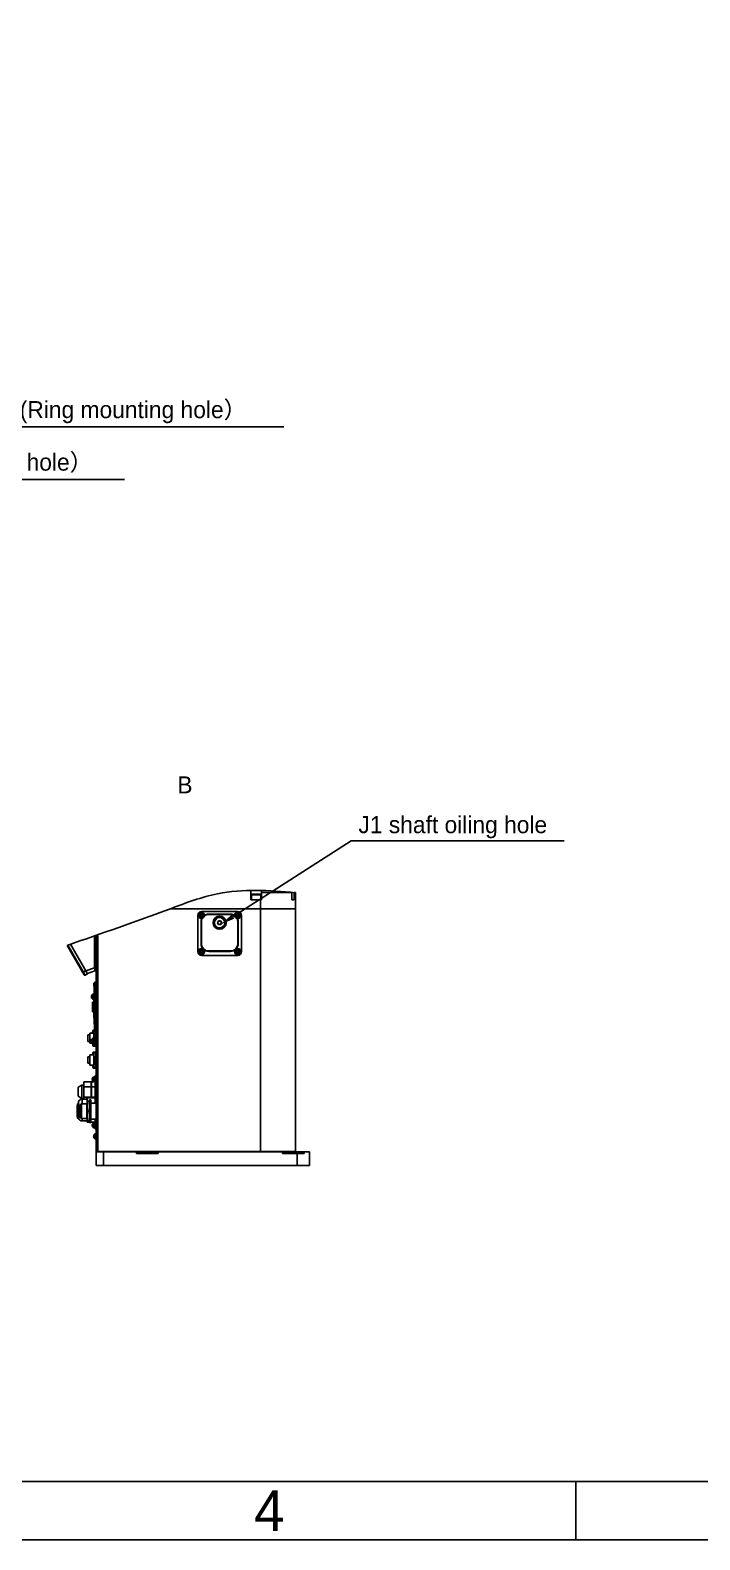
# Model space of a CAD drawing. Header units: millimetres. Extents: x 4086 to 8300, y 123 to 1549.
# Drawn here: x 7067 to 7343, y 124 to 744 of the extents above; entities that cross this region are included whole.
import ezdxf
from ezdxf import colors
from ezdxf.entities.mleader import LeaderData, LeaderLine
from ezdxf.enums import TextEntityAlignment as Align
from ezdxf.math import Vec2, Vec3

# ---------------------------------------------------------------- set-up
doc = ezdxf.new("R2010")
doc.units = ezdxf.units.MM
for name, color, linetype in [('02___PRT_ALL_AXES', 7, 'Continuous'), ('03___PRT_ALL_CURVES', 7, 'Continuous'), ('09_ALL_ROUNDS', 7, 'Continuous'), ('20_ALL_FEATURES', 7, 'Continuous'), ('3_ALL_AXES', 7, 'Continuous'), ('50_ALL_DETAILS', 7, 'Continuous'), ('7_ALL_FEATURES', 7, 'Continuous')]:
    doc.layers.add(name, color=color, linetype=linetype)
doc.styles.add('思源黑', font='SourceHanSansCN-Normal.ttf')

# ---------------------------------------------------------------- blocks, each defined once
blk = doc.blocks.new('1')
at = {"color": 2}
blk.add_line((7291.66, 123.62), (7291.66, 147.62), dxfattribs=at)
for points in [[(6283.66, 123.62), (6283.66, 1549.22), (8299.66, 1549.22), (8299.66, 123.62)], [(6403.66, 147.62), (6403.66, 1525.22), (8275.66, 1525.22), (8275.66, 147.62)]]:
    blk.add_lwpolyline(points, close=True, dxfattribs=at)
at = {"color": 2, "style": '思源黑'}
blk.add_text('4', height=16.8, dxfattribs=at).set_placement((7165.66, 135.62), align=Align.MIDDLE_CENTER)
at = {"color": 7, "style": '思源黑'}
for tag, height, p in [('编号', 19.2, (8134.84, 252.67)), ('比例', 8, (7939.66, 171.62))]:
    blk.add_attdef(tag, text='', height=height, dxfattribs=at).set_placement(p, align=Align.MIDDLE)
at = {"linetype": 'Continuous', "lineweight": 0, "ltscale": 0.3, "style": '思源黑'}
for tag, p in [('当前页', (8121.35, 207.93)), ('总页数', (8160.27, 207.93))]:
    blk.add_attdef(tag, text='', height=8, dxfattribs=at).set_placement(p, align=Align.MIDDLE)

msp = doc.modelspace()

# ---------------------------------------------------------------- linework, layer by layer
at = {"color": 7, "linetype": 'Continuous'}
for p, q in [((7158.074, 390.701), (7158.074, 386.785)), ((7158.074, 386.785), (7162.424, 386.785)), ((7162.049, 386.785), (7162.049, 283.135)), ((7162.424, 386.785), (7162.424, 390.674)), ((7162.424, 389.785), (7174.965, 389.785)), ((7174.965, 386.785), (7174.965, 389.882)), ((7174.965, 386.785), (7175.874, 386.785)), ((7175.874, 386.785), (7175.874, 389.799)), ((7175.874, 389.785), (7176.449, 389.785)), ((7176.449, 283.285), (7176.449, 389.785)), ((7125.027, 383.185), (7176.45, 383.185)), ((7136.249, 380.485), (7136.249, 365.485)), ((7152.749, 381.985), (7137.749, 381.985)), ((7149.749, 380.935), (7140.749, 380.935)), ((7140.749, 380.785), (7140.749, 380.935)), ((7149.749, 380.785), (7140.749, 380.785)), ((7149.749, 380.785), (7149.749, 380.935)), ((7154.249, 365.485), (7154.249, 380.485)), ((7137.749, 377.785), (7137.599, 377.785)), ((7137.599, 377.785), (7137.599, 368.785)), ((7137.749, 377.785), (7137.749, 368.785)), ((7152.749, 377.785), (7152.899, 377.785)), ((7152.749, 368.785), (7152.749, 377.785)), ((7152.899, 368.785), (7152.899, 377.785)), ((7094.549, 372.233), (7094.549, 283.285)), ((7095.149, 372.443), (7095.149, 283.285)), ((7137.749, 368.785), (7137.599, 368.785)), ((7152.749, 368.785), (7152.899, 368.785)), ((7137.749, 363.985), (7152.749, 363.985)), ((7140.749, 365.785), (7149.749, 365.785)), ((7140.749, 365.785), (7140.749, 365.635)), ((7140.749, 365.635), (7149.749, 365.635)), ((7149.749, 365.785), (7149.749, 365.635)), ((7093.499, 347.744), (7093.499, 348.16)), ((7093.799, 348.16), (7094.549, 348.16)), ((7093.799, 347.63), (7093.799, 348.081)), ((7093.049, 344.77), (7093.499, 344.77)), ((7093.049, 340.75), (7093.049, 344.77)), ((7093.499, 338.41), (7093.499, 346.175)), ((7093.799, 347.26), (7094.549, 347.26)), ((7093.799, 327.76), (7093.799, 346.452)), ((7093.049, 340.75), (7093.499, 340.75)), ((7093.649, 340.24), (7093.499, 340.24)), ((7092.888, 332.335), (7092.704, 332.151)), ((7092.704, 332.151), (7092.704, 332.035)), ((7093.199, 332.335), (7092.888, 332.335)), ((7092.888, 332.335), (7092.888, 332.035)), ((7093.199, 332.785), (7093.317, 333.225)), ((7093.199, 332.785), (7093.199, 332.035)), ((7093.799, 333.225), (7093.317, 333.225)), ((7092.704, 327.835), (7092.704, 327.719)), ((7092.704, 327.719), (7092.888, 327.535)), ((7092.888, 323.335), (7092.704, 323.151)), ((7092.704, 323.151), (7092.704, 323.035)), ((7092.888, 327.835), (7092.888, 327.535)), ((7092.888, 327.535), (7093.199, 327.535)), ((7093.199, 323.335), (7092.888, 323.335)), ((7092.888, 323.335), (7092.888, 323.035)), ((7093.199, 327.835), (7093.199, 327.085)), ((7093.199, 327.085), (7093.317, 326.644)), ((7093.199, 323.785), (7093.317, 324.225)), ((7093.199, 323.785), (7093.199, 323.035)), ((7093.317, 326.644), (7094.549, 326.644)), ((7094.549, 324.225), (7093.317, 324.225)), ((7093.799, 328.66), (7094.549, 328.66)), ((7093.799, 327.76), (7094.549, 327.76)), ((7094.399, 326.99), (7094.399, 326.644)), ((7094.399, 324.225), (7094.399, 323.879)), ((7092.704, 318.835), (7092.704, 318.719)), ((7092.704, 318.719), (7092.888, 318.535)), ((7092.888, 318.835), (7092.888, 318.535)), ((7092.888, 318.535), (7093.199, 318.535)), ((7093.199, 318.835), (7093.199, 318.085)), ((7093.199, 318.085), (7093.317, 317.644)), ((7093.317, 317.644), (7094.549, 317.644)), ((7094.399, 317.99), (7094.399, 317.644)), ((7091.759, 304.611), (7092.359, 304.611)), ((7091.759, 295.258), (7091.759, 304.611)), ((7092.359, 304.611), (7092.359, 295.258)), ((7086.707, 301.825), (7086.708, 301.84)), ((7086.707, 301.825), (7086.707, 298.045)), ((7086.707, 298.045), (7086.708, 298.029)), ((7086.708, 301.84), (7086.887, 302.855)), ((7086.708, 298.029), (7086.708, 301.84)), ((7086.887, 297.014), (7086.708, 298.029)), ((7086.887, 302.855), (7086.887, 297.014)), ((7087.346, 302.905), (7086.946, 302.905)), ((7086.946, 296.965), (7086.946, 302.905)), ((7087.346, 302.905), (7087.346, 296.965)), ((7087.886, 302.17), (7087.346, 302.17)), ((7088.276, 302.515), (7087.886, 302.515)), ((7087.886, 297.355), (7087.886, 302.515)), ((7088.276, 297.175), (7088.276, 302.695)), ((7088.516, 302.935), (7090.676, 302.935)), ((7088.516, 296.935), (7088.516, 302.935)), ((7090.859, 303.234), (7090.676, 303.051)), ((7090.676, 296.819), (7090.676, 303.051)), ((7090.859, 303.955), (7090.864, 303.985)), ((7090.859, 295.915), (7090.859, 303.955)), ((7090.864, 303.985), (7091.759, 303.985)), ((7091.759, 299.935), (7090.975, 299.935)), ((7094.549, 303.235), (7092.359, 303.235)), ((7086.946, 296.965), (7087.346, 296.965)), ((7087.346, 297.7), (7087.886, 297.7)), ((7087.886, 297.355), (7088.276, 297.355)), ((7090.676, 296.935), (7088.516, 296.935)), ((7090.676, 296.819), (7090.859, 296.636)), ((7090.864, 295.885), (7090.859, 295.915)), ((7090.864, 295.885), (7091.759, 295.885)), ((7092.359, 295.258), (7091.759, 295.258)), ((7092.359, 296.635), (7094.549, 296.635)), ((7094.549, 283.285), (7176.449, 283.285)), ((7094.549, 283.135), (7182.149, 283.135)), ((7094.549, 283.135), (7094.549, 277.585)), ((7094.699, 283.135), (7094.699, 283.285)), ((7095.599, 283.135), (7095.599, 283.285)), ((7097.549, 283.135), (7097.549, 277.585)), ((7111.049, 283.135), (7111.049, 282.535)), ((7120.049, 282.535), (7111.049, 282.535)), ((7120.049, 283.135), (7120.049, 282.535)), ((7171.049, 283.135), (7171.049, 282.535)), ((7171.049, 282.535), (7180.049, 282.535)), ((7176.3, 283.15), (7176.3, 283.285)), ((7177.049, 277.585), (7177.049, 282.535)), ((7180.049, 282.535), (7180.049, 283.135)), ((7182.149, 277.585), (7182.149, 283.135)), ((7094.549, 277.585), (7182.149, 277.585))]:
    msp.add_line(p, q, dxfattribs=at)
msp.add_circle((7145.249, 377.425), 2.7, dxfattribs=at)
for centre, radius, start, end in [((7137.749, 380.485), 1.5, 90, 180), ((7140.749, 377.785), 3.15, 153.205153, 180), ((7140.749, 377.785), 3, 150.98668, 180), ((7140.749, 377.785), 3, 90, 125.441218), ((7140.749, 377.785), 3.15, 90, 122.826709), ((7149.749, 377.785), 3.15, 57.173295, 90), ((7149.749, 377.785), 3, 54.558783, 90), ((7149.749, 377.785), 3, 0, 29.013314), ((7149.749, 377.785), 3.15, 0, 26.794838), ((7152.749, 380.485), 1.5, 0, 90), ((7140.749, 368.785), 3.15, 180, 270), ((7140.749, 368.785), 3, 180, 270), ((7149.749, 368.785), 3.15, 270, 0), ((7149.749, 368.785), 3, 270, 0), ((7137.749, 365.485), 1.5, 180, 270), ((7152.749, 365.485), 1.5, 270, 0), ((7093.649, 348.16), 0.15, 90, 180), ((7093.649, 340.24), 0.15, 180, 270), ((7093.649, 338.41), 0.15, 180, 270), ((7086.946, 302.845), 0.06, 90, 170), ((7088.516, 302.695), 0.24, 90, 180), ((7086.946, 297.025), 0.06, 190, 270), ((7088.516, 297.175), 0.24, 180, 270)]:
    msp.add_arc(centre, radius, start, end, dxfattribs=at)
msp.add_open_spline([(7176.449, 389.746), (7165.598, 390.753), (7147.948, 391.876), (7117.232, 380.143), (7096.694, 372.961), (7082.548, 368.054)], degree=3, knots=[4.1646288, 4.1646288, 4.1646288, 4.1646288, 36.2571474, 56.6027059, 101.672603, 101.672603, 101.672603, 101.672603])
for points, knots in [([(7093.499, 340.051), (7093.499, 340.043), (7093.508, 340.03), (7093.525, 340.019), (7093.552, 340.007), (7093.594, 339.998), (7093.63, 339.995), (7093.649, 339.995)], [0, 0, 0, 0, 0.1425848, 0.2422539, 0.3632667, 0.6596153, 1, 1, 1, 1]), ([(7093.499, 338.977), (7093.499, 338.969), (7093.508, 338.956), (7093.525, 338.945), (7093.552, 338.933), (7093.594, 338.924), (7093.63, 338.921), (7093.649, 338.921)], [0, 0, 0, 0, 0.1425848, 0.2422539, 0.3632667, 0.6596153, 1, 1, 1, 1]), ([(7093.317, 333.225), (7093.281, 333.09), (7093.221, 332.819), (7093.199, 332.541), (7093.199, 332.403)], [0, 0, 0, 0, 0.5035588, 1, 1, 1, 1]), ([(7093.199, 332.403), (7093.199, 332.311), (7093.205, 332.187), (7093.22, 332.065), (7093.224, 332.035)], [0, 0, 0, 0, 0.7491956, 1, 1, 1, 1]), ([(7093.224, 327.835), (7093.22, 327.804), (7093.205, 327.682), (7093.199, 327.559), (7093.199, 327.466)], [0, 0, 0, 0, 0.2508044, 1, 1, 1, 1]), ([(7093.199, 327.466), (7093.199, 327.372), (7093.206, 327.245), (7093.221, 327.119), (7093.225, 327.088)], [0, 0, 0, 0, 0.749152, 1, 1, 1, 1]), ([(7093.317, 324.225), (7093.281, 324.09), (7093.221, 323.819), (7093.199, 323.541), (7093.199, 323.403)], [0, 0, 0, 0, 0.5035588, 1, 1, 1, 1]), ([(7093.199, 323.403), (7093.199, 323.311), (7093.205, 323.187), (7093.22, 323.065), (7093.224, 323.035)], [0, 0, 0, 0, 0.7491956, 1, 1, 1, 1]), ([(7093.225, 327.088), (7093.231, 327.05), (7093.254, 326.901), (7093.288, 326.753), (7093.317, 326.644)], [0, 0, 0, 0, 0.2483113, 1, 1, 1, 1]), ([(7093.224, 318.835), (7093.22, 318.804), (7093.205, 318.682), (7093.199, 318.559), (7093.199, 318.466)], [0, 0, 0, 0, 0.2508044, 1, 1, 1, 1]), ([(7093.199, 318.466), (7093.199, 318.372), (7093.206, 318.245), (7093.221, 318.119), (7093.225, 318.088)], [0, 0, 0, 0, 0.749152, 1, 1, 1, 1]), ([(7093.225, 318.088), (7093.231, 318.05), (7093.254, 317.901), (7093.288, 317.753), (7093.317, 317.644)], [0, 0, 0, 0, 0.2483113, 1, 1, 1, 1]), ([(7090.975, 299.935), (7090.958, 300.103), (7090.927, 300.44), (7090.891, 300.946), (7090.869, 301.453), (7090.862, 301.96), (7090.869, 302.467), (7090.891, 302.973), (7090.927, 303.479), (7090.958, 303.816), (7090.975, 303.985)], [0, 0, 0, 0, 0.1250708, 0.2500864, 0.3750565, 0.5, 0.6249435, 0.7499136, 0.8749292, 1, 1, 1, 1]), ([(7090.975, 295.885), (7090.958, 296.053), (7090.927, 296.39), (7090.891, 296.896), (7090.869, 297.403), (7090.862, 297.91), (7090.869, 298.417), (7090.891, 298.923), (7090.927, 299.429), (7090.958, 299.766), (7090.975, 299.935)], [0, 0, 0, 0, 0.1250708, 0.2500864, 0.3750565, 0.5, 0.6249435, 0.7499136, 0.8749292, 1, 1, 1, 1])]:
    msp.add_open_spline(points, degree=3, knots=knots, dxfattribs=at)
at = {"layer": '02___PRT_ALL_AXES', "color": 7, "linetype": 'Continuous'}
for p, q in [((7093.949, 351.031), (7093.949, 349.616)), ((7094.549, 350.953), (7093.949, 350.953)), ((7094.549, 350.228), (7093.949, 350.228)), ((7094.549, 349.616), (7093.949, 349.616)), ((7094.549, 351.065), (7094.336, 351.065)), ((7093.499, 332.869), (7093.799, 332.869)), ((7093.499, 331.196), (7093.799, 331.196)), ((7093.499, 327), (7094.399, 327)), ((7093.499, 323.869), (7094.399, 323.869)), ((7094.399, 327.76), (7094.399, 326.99)), ((7094.549, 326.99), (7094.399, 326.99)), ((7094.549, 323.879), (7094.399, 323.879)), ((7094.399, 323.879), (7094.399, 321.569)), ((7093.499, 322.196), (7094.399, 322.196)), ((7093.499, 319.261), (7094.399, 319.261)), ((7093.499, 318), (7094.399, 318)), ((7094.399, 320), (7094.399, 317.99)), ((7094.549, 317.99), (7094.399, 317.99))]:
    msp.add_line(p, q, dxfattribs=at)
at = {"layer": '03___PRT_ALL_CURVES', "color": 4, "linetype": 'Continuous'}
for p, q in [((7093.649, 350.881), (7093.649, 349.801)), ((7093.649, 348.265), (7093.649, 349.605)), ((7093.649, 336.965), (7093.649, 345.655)), ((7093.649, 336.769), (7093.649, 335.689))]:
    msp.add_line(p, q, dxfattribs=at)
at = {"layer": '09_ALL_ROUNDS', "color": 7, "linetype": 'Continuous'}
for p, q in [((7093.649, 348.265), (7093.649, 349.005)), ((7093.649, 348.345), (7094.549, 348.345)), ((7093.799, 349.155), (7094.549, 349.155)), ((7093.799, 348.265), (7093.799, 349.155)), ((7093.799, 349.146), (7094.549, 349.146)), ((7093.799, 348.936), (7094.549, 348.936)), ((7093.649, 337.564), (7093.649, 345.655)), ((7093.649, 338.224), (7093.799, 338.224)), ((7094.099, 314.485), (7094.549, 314.485)), ((7094.099, 303.235), (7094.099, 314.485)), ((7094.099, 312.985), (7094.549, 312.985)), ((7094.099, 292.585), (7094.099, 296.635)), ((7094.099, 294.085), (7094.549, 294.085)), ((7094.099, 292.585), (7094.549, 292.585))]:
    msp.add_line(p, q, dxfattribs=at)
for centre, radius, start, end in [((7093.799, 349.005), 0.15, 90, 180), ((7093.793, 348.999), 0.144, 177.368541, 179.997301), ((7093.793, 337.57), 0.144, 180.002699, 182.63152), ((7093.799, 337.564), 0.15, 180, 270)]:
    msp.add_arc(centre, radius, start, end, dxfattribs=at)
for points, knots in [([(7093.649, 349.005), (7093.651, 349.042), (7093.685, 349.117), (7093.762, 349.146), (7093.799, 349.146)], [0, 0, 0, 0, 0.4974428, 1, 1, 1, 1]), ([(7093.649, 348.789), (7093.649, 348.827), (7093.681, 348.906), (7093.761, 348.936), (7093.799, 348.936)], [0, 0, 0, 0, 0.4973342, 1, 1, 1, 1]), ([(7093.649, 337.78), (7093.649, 337.743), (7093.681, 337.664), (7093.761, 337.633), (7093.799, 337.633)], [0, 0, 0, 0, 0.4973342, 1, 1, 1, 1]), ([(7093.649, 337.564), (7093.651, 337.527), (7093.685, 337.452), (7093.762, 337.423), (7093.799, 337.423)], [0, 0, 0, 0, 0.4974428, 1, 1, 1, 1])]:
    msp.add_open_spline(points, degree=3, knots=knots, dxfattribs=at)
at = {"layer": '20_ALL_FEATURES', "color": 7, "linetype": 'Continuous'}
for p, q in [((7158.299, 388.885), (7162.199, 388.885)), ((7158.299, 386.785), (7158.299, 388.885)), ((7161.899, 389.185), (7158.599, 389.185)), ((7162.199, 386.785), (7162.199, 388.885)), ((7144.383, 377.406), (7144.8, 378.165)), ((7144.832, 376.666), (7144.383, 377.406)), ((7144.8, 378.165), (7145.666, 378.184)), ((7145.698, 376.684), (7144.832, 376.666)), ((7145.666, 378.184), (7146.115, 377.443)), ((7146.115, 377.443), (7145.698, 376.684)), ((7089.53, 355.961), (7082.548, 368.054)), ((7089.94, 355.852), (7082.836, 368.155)), ((7090.979, 356.452), (7083.991, 368.555)), ((7093.882, 358.861), (7093.882, 372)), ((7094.399, 358.156), (7094.399, 372.181)), ((7094.399, 371.503), (7094.549, 371.503)), ((7094.549, 360.533), (7094.399, 360.533)), ((7088.686, 357.396), (7088.685, 357.4)), ((7088.698, 357.402), (7088.687, 357.396)), ((7088.721, 357.348), (7088.714, 357.344)), ((7088.786, 357.215), (7088.787, 357.214)), ((7088.811, 357.178), (7088.809, 357.184)), ((7088.834, 357.133), (7088.833, 357.133)), ((7088.848, 357.142), (7088.837, 357.135)), ((7088.895, 357.035), (7088.906, 357.042)), ((7088.922, 357.013), (7088.909, 357.006)), ((7088.914, 357.002), (7088.925, 357.009)), ((7090.229, 357.751), (7088.93, 357.001)), ((7088.943, 356.952), (7088.943, 356.953)), ((7089.94, 355.852), (7090.979, 356.452)), ((7090.334, 357.569), (7093.882, 358.861)), ((7094.004, 357.593), (7090.96, 356.485)), ((7094.399, 359.236), (7094.549, 359.236)), ((7091.054, 331.285), (7091.954, 331.285)), ((7091.054, 328.585), (7091.054, 331.285)), ((7091.954, 332.035), (7093.499, 332.035)), ((7091.954, 327.835), (7091.954, 332.035)), ((7093.499, 329.744), (7093.499, 332.869)), ((7091.054, 328.585), (7091.954, 328.585)), ((7091.954, 327.835), (7093.499, 327.835)), ((7091.954, 323.035), (7093.499, 323.035)), ((7091.954, 318.835), (7091.954, 323.035)), ((7093.499, 327), (7093.499, 328.175)), ((7093.499, 321.069), (7093.499, 323.869)), ((7091.054, 322.285), (7091.954, 322.285)), ((7091.054, 319.585), (7091.054, 322.285)), ((7091.054, 319.585), (7091.954, 319.585)), ((7091.954, 318.835), (7093.499, 318.835)), ((7093.499, 320.657), (7093.499, 320.912)), ((7093.499, 318), (7093.499, 320.5)), ((7088.579, 310.585), (7087.079, 309.719)), ((7089.479, 310.585), (7088.579, 310.585)), ((7088.579, 305.185), (7088.579, 310.585)), ((7089.479, 312.041), (7092.479, 312.041)), ((7089.479, 304.855), (7089.479, 312.041)), ((7092.479, 312.041), (7092.479, 305.41)), ((7092.479, 310.675), (7092.569, 310.675)), ((7093.328, 312.041), (7092.569, 312.041)), ((7092.569, 305.41), (7092.569, 312.041)), ((7093.949, 312.041), (7093.736, 312.041)), ((7087.079, 306.051), (7087.079, 309.719)), ((7088.579, 305.185), (7087.079, 306.051)), ((7089.479, 305.185), (7088.579, 305.185)), ((7088.699, 304.855), (7090.799, 304.855)), ((7088.699, 304.855), (7088.699, 302.935)), ((7089.479, 309.889), (7092.479, 309.889)), ((7089.479, 305.733), (7092.479, 305.733)), ((7090.799, 304.885), (7090.871, 305.4)), ((7090.799, 304.885), (7090.799, 303.174)), ((7090.873, 305.41), (7094.099, 305.41)), ((7090.873, 305.41), (7090.873, 305.4)), ((7094.099, 305.4), (7090.873, 305.4)), ((7094.099, 309.889), (7092.569, 309.889)), ((7094.099, 305.733), (7092.569, 305.733)), ((7087.199, 303.355), (7087.199, 302.905)), ((7088.699, 296.935), (7088.699, 295.915)), ((7088.699, 295.915), (7090.799, 295.915)), ((7090.799, 296.696), (7090.799, 295.885)), ((7090.799, 295.885), (7090.873, 295.36)), ((7090.873, 295.369), (7091.759, 295.369)), ((7090.873, 295.369), (7090.873, 295.36)), ((7090.873, 295.36), (7091.759, 295.36)), ((7092.359, 295.369), (7093.949, 295.369)), ((7092.359, 295.36), (7093.949, 295.36))]:
    msp.add_line(p, q, dxfattribs=at)
for radius in [2.4, 2.1]:
    msp.add_circle((7145.249, 377.425), radius, dxfattribs=at)
for centre, radius, start, end in [((7158.599, 388.885), 0.3, 90, 180), ((7161.899, 388.885), 0.3, 0, 90), ((7145.249, 377.425), 0.75, 91.211346, 270.0553), ((7145.249, 377.425), 0.75, 271.211346, 90.0553), ((7090.269, 358.068), 1.719, 200.324938, 203.018742), ((7090.485, 358.141), 1.947, 202.51456, 202.739211), ((7090.316, 357.989), 1.72, 200.292226, 201.918616), ((7090.313, 357.988), 1.717, 201.918753, 203.019565), ((7089.267, 357.492), 0.555, 207.377488, 209.978332), ((7089.381, 357.369), 0.601, 195.71904, 197.996724), ((7089.007, 357.325), 0.246, 215.70403, 216.228547), ((7088.971, 357.299), 0.201, 216.180751, 218.135624), ((7088.961, 357.235), 0.16, 201.046768, 201.820722), ((7089.314, 357.41), 0.555, 210.021668, 212.622512), ((7090.267, 358.068), 1.717, 216.980422, 218.038866), ((7089.87, 357.672), 1.174, 217.229109, 217.593816), ((7089.989, 357.763), 1.324, 217.589362, 217.77427), ((7090.314, 357.99), 1.719, 216.981258, 219.675053), ((7090.042, 357.804), 1.391, 217.773987, 219.489848), ((7089.79, 356.111), 0.3, 210, 300), ((7093.799, 358.156), 0.6, 290, 0), ((7088.699, 303.355), 1.5, 90, 180), ((7088.699, 297.415), 1.5, 197.541456, 270), ((7098.844, 296.487), 8.045, 178.540305, 179.997774)]:
    msp.add_arc(centre, radius, start, end, dxfattribs=at)
for points, knots in [([(7088.687, 357.396), (7088.69, 357.389), (7088.696, 357.376), (7088.703, 357.36), (7088.707, 357.351), (7088.71, 357.347), (7088.712, 357.345), (7088.713, 357.343), (7088.714, 357.344)], [0, 0, 0, 0, 0.4036972, 0.7219949, 0.8394731, 0.9253136, 0.9781558, 1, 1, 1, 1]), ([(7088.702, 357.362), (7088.702, 357.362), (7088.701, 357.362), (7088.701, 357.363), (7088.699, 357.366), (7088.697, 357.37), (7088.694, 357.378), (7088.691, 357.385), (7088.689, 357.389)], [0, 0, 0, 0, 0.0185172, 0.0678001, 0.1493488, 0.2623794, 0.5776786, 1, 1, 1, 1]), ([(7088.79, 357.217), (7088.786, 357.221), (7088.776, 357.234), (7088.762, 357.256), (7088.747, 357.285), (7088.737, 357.306), (7088.732, 357.317)], [0, 0, 0, 0, 0.1601377, 0.4055125, 0.7004187, 1, 1, 1, 1]), ([(7088.787, 357.214), (7088.788, 357.211), (7088.795, 357.2), (7088.802, 357.19), (7088.807, 357.182)], [0, 0, 0, 0, 0.2708275, 1, 1, 1, 1]), ([(7088.816, 357.197), (7088.813, 357.198), (7088.805, 357.205), (7088.796, 357.211), (7088.79, 357.217)], [0, 0, 0, 0, 0.2538121, 1, 1, 1, 1]), ([(7088.833, 357.133), (7088.831, 357.137), (7088.824, 357.151), (7088.816, 357.165), (7088.812, 357.176)], [0, 0, 0, 0, 0.2815505, 1, 1, 1, 1]), ([(7088.833, 357.167), (7088.833, 357.164), (7088.834, 357.154), (7088.836, 357.143), (7088.837, 357.135)], [0, 0, 0, 0, 0.2538121, 1, 1, 1, 1]), ([(7088.837, 357.135), (7088.838, 357.129), (7088.845, 357.115), (7088.858, 357.091), (7088.875, 357.063), (7088.888, 357.044), (7088.895, 357.035)], [0, 0, 0, 0, 0.1601377, 0.4055125, 0.7004187, 1, 1, 1, 1]), ([(7088.909, 357.004), (7088.909, 357.004), (7088.909, 357.005), (7088.909, 357.005), (7088.909, 357.006)], [0, 0, 0, 0, 0.3738922, 1, 1, 1, 1]), ([(7088.909, 357.006), (7088.909, 357.006), (7088.912, 357.004), (7088.913, 357.003), (7088.914, 357.002)], [0, 0, 0, 0, 0.2984027, 1, 1, 1, 1]), ([(7088.941, 356.956), (7088.937, 356.962), (7088.929, 356.972), (7088.919, 356.986), (7088.913, 356.996), (7088.909, 357.002), (7088.909, 357.004)], [0, 0, 0, 0, 0.3614757, 0.6615247, 0.879178, 1, 1, 1, 1]), ([(7088.914, 357.002), (7088.916, 357), (7088.924, 356.993), (7088.933, 356.987), (7088.939, 356.982)], [0, 0, 0, 0, 0.2464533, 1, 1, 1, 1]), ([(7088.919, 356.986), (7088.919, 356.986), (7088.919, 356.985), (7088.92, 356.984), (7088.921, 356.982), (7088.924, 356.978), (7088.929, 356.971), (7088.933, 356.965), (7088.936, 356.962)], [0, 0, 0, 0, 0.0185174, 0.0677999, 0.1493479, 0.2623778, 0.5776762, 1, 1, 1, 1]), ([(7093.882, 358.861), (7093.909, 358.705), (7093.955, 358.414), (7093.999, 358.066), (7094.018, 357.837), (7094.024, 357.713), (7094.02, 357.643), (7094.015, 357.596), (7094.004, 357.593)], [0, 0, 0, 0, 0.3705175, 0.6921037, 0.8179627, 0.9130749, 0.9738642, 1, 1, 1, 1]), ([(7094.399, 358.813), (7094.399, 358.826), (7094.326, 358.832), (7094.24, 358.85), (7094.068, 358.856), (7093.948, 358.86), (7093.882, 358.861)], [0, 0, 0, 0, 0.0751065, 0.2911509, 0.6231101, 1, 1, 1, 1]), ([(7090.873, 305.4), (7090.861, 305.307), (7090.819, 304.936), (7090.799, 304.562), (7090.799, 304.282)], [0, 0, 0, 0, 0.2507114, 1, 1, 1, 1]), ([(7090.799, 304.282), (7090.799, 304.033), (7090.815, 303.7), (7090.849, 303.369), (7090.858, 303.287)], [0, 0, 0, 0, 0.7494132, 1, 1, 1, 1]), ([(7090.799, 296.487), (7090.799, 296.394), (7090.805, 296.021), (7090.838, 295.648), (7090.873, 295.369)], [0, 0, 0, 0, 0.2495627, 1, 1, 1, 1])]:
    msp.add_open_spline(points, degree=3, knots=knots, dxfattribs=at)
at = {"layer": '3_ALL_AXES', "color": 7, "linetype": 'Continuous'}
for p, q in [((7093.346, 347.98), (7093.436, 347.98)), ((7093.346, 347.98), (7093.346, 345.94)), ((7093.436, 347.98), (7093.436, 345.94)), ((7093.436, 347.744), (7093.649, 347.744)), ((7093.581, 351.408), (7093.581, 352.562)), ((7093.649, 348.265), (7093.799, 348.265)), ((7093.649, 348.265), (7093.649, 345.655)), ((7093.799, 348.265), (7093.799, 348.081)), ((7094.336, 353.005), (7094.246, 353.005)), ((7094.246, 350.965), (7094.246, 353.005)), ((7094.336, 350.965), (7094.246, 350.965)), ((7094.336, 350.965), (7094.336, 353.005)), ((7094.549, 352.769), (7094.336, 352.769)), ((7094.549, 351.2), (7094.336, 351.2)), ((7092.681, 347.537), (7092.681, 346.383)), ((7093.346, 345.94), (7093.436, 345.94)), ((7093.436, 346.175), (7093.649, 346.175)), ((7093.649, 345.655), (7093.799, 345.655)), ((7093.799, 347.635), (7093.799, 346.452)), ((7092.681, 329.537), (7092.681, 328.383)), ((7093.346, 329.98), (7093.436, 329.98)), ((7093.346, 329.98), (7093.346, 327.94)), ((7093.436, 329.98), (7093.436, 327.94)), ((7093.436, 329.744), (7093.649, 329.744)), ((7093.649, 330.265), (7093.799, 330.265)), ((7093.649, 330.265), (7093.649, 327.655)), ((7093.346, 327.94), (7093.436, 327.94)), ((7093.436, 328.175), (7093.649, 328.175)), ((7093.649, 327.655), (7093.799, 327.655)), ((7093.799, 327.76), (7093.799, 327.655)), ((7093.581, 320.208), (7093.581, 321.362)), ((7094.246, 321.805), (7094.336, 321.805)), ((7094.246, 319.765), (7094.246, 321.805)), ((7094.246, 319.765), (7094.336, 319.765)), ((7094.336, 319.765), (7094.336, 321.805)), ((7094.336, 321.569), (7094.549, 321.569)), ((7094.336, 320), (7094.549, 320)), ((7092.981, 312.408), (7092.981, 313.562)), ((7093.736, 314.005), (7093.646, 314.005)), ((7093.646, 311.965), (7093.646, 314.005)), ((7093.736, 311.965), (7093.646, 311.965)), ((7093.736, 311.965), (7093.736, 314.005)), ((7093.949, 313.769), (7093.736, 313.769)), ((7093.949, 312.2), (7093.736, 312.2)), ((7094.099, 314.29), (7093.949, 314.29)), ((7093.949, 311.68), (7093.949, 314.29)), ((7094.099, 311.68), (7093.949, 311.68)), ((7092.981, 293.508), (7092.981, 294.662)), ((7093.736, 295.105), (7093.646, 295.105)), ((7093.646, 293.065), (7093.646, 295.105)), ((7093.736, 293.065), (7093.646, 293.065)), ((7093.736, 293.065), (7093.736, 295.105)), ((7093.949, 294.869), (7093.736, 294.869)), ((7093.949, 293.3), (7093.736, 293.3)), ((7094.099, 295.39), (7093.949, 295.39)), ((7093.949, 292.78), (7093.949, 295.39)), ((7094.099, 292.78), (7093.949, 292.78)), ((7093.581, 289.008), (7093.581, 290.162)), ((7094.336, 290.605), (7094.246, 290.605)), ((7094.246, 288.565), (7094.246, 290.605)), ((7094.336, 288.565), (7094.246, 288.565)), ((7094.336, 288.565), (7094.336, 290.605)), ((7094.549, 290.369), (7094.336, 290.369)), ((7094.549, 288.8), (7094.336, 288.8))]:
    msp.add_line(p, q, dxfattribs=at)
for centre, radius in [((7137.749, 380.485), 1.305), ((7137.749, 380.485), 1.02), ((7137.749, 380.485), 0.577), ((7152.749, 380.485), 1.305), ((7152.749, 380.485), 1.02), ((7152.749, 380.485), 0.577), ((7137.749, 365.485), 1.305), ((7137.749, 365.485), 1.02), ((7152.749, 365.485), 1.305), ((7152.749, 365.485), 1.02), ((7137.749, 365.485), 0.577), ((7152.749, 365.485), 0.577)]:
    msp.add_circle(centre, radius, dxfattribs=at)
for centre, radius, start, end in [((7093.346, 347.26), 0.72, 90, 157.380135), ((7094.966, 351.985), 1.5, 157.380135, 160.123126), ((7094.966, 351.985), 1.5, 199.876874, 202.619865), ((7094.246, 352.285), 0.72, 90, 157.380135), ((7094.246, 351.685), 0.72, 202.619865, 270), ((7093.346, 346.66), 0.72, 202.619865, 270), ((7093.346, 329.26), 0.72, 90, 157.380135), ((7093.346, 328.66), 0.72, 202.619865, 270), ((7094.246, 321.085), 0.72, 90, 157.380135), ((7094.246, 320.485), 0.72, 202.619865, 270), ((7094.366, 312.985), 1.5, 157.380135, 160.123126), ((7094.366, 312.985), 1.5, 199.876874, 202.619865), ((7093.646, 313.285), 0.72, 90, 157.380135), ((7093.646, 312.685), 0.72, 202.619865, 270), ((7094.366, 294.085), 1.5, 157.380135, 160.123126), ((7094.366, 294.085), 1.5, 199.876874, 202.619865), ((7093.646, 294.385), 0.72, 90, 157.380135), ((7093.646, 293.785), 0.72, 202.619865, 270), ((7094.966, 289.585), 1.5, 157.380135, 160.123126), ((7094.966, 289.585), 1.5, 199.876874, 202.619865), ((7094.246, 289.885), 0.72, 90, 157.380135), ((7094.246, 289.285), 0.72, 202.619865, 270)]:
    msp.add_arc(centre, radius, start, end, dxfattribs=at)
at = {"layer": '7_ALL_FEATURES', "color": 7, "linetype": 'Continuous'}
for p, q in [((7137.239, 380.612), (7137.621, 380.612)), ((7137.239, 380.357), (7137.239, 380.612)), ((7137.621, 380.357), (7137.239, 380.357)), ((7137.621, 380.995), (7137.876, 380.995)), ((7137.621, 380.612), (7137.621, 380.995)), ((7137.621, 379.975), (7137.621, 380.357)), ((7137.876, 379.975), (7137.621, 379.975)), ((7137.876, 380.995), (7137.876, 380.612)), ((7137.876, 380.612), (7138.259, 380.612)), ((7138.259, 380.357), (7137.876, 380.357)), ((7137.876, 380.357), (7137.876, 379.975)), ((7138.259, 380.612), (7138.259, 380.357)), ((7152.239, 380.612), (7152.621, 380.612)), ((7152.239, 380.357), (7152.239, 380.612)), ((7152.621, 380.357), (7152.239, 380.357)), ((7152.621, 380.995), (7152.876, 380.995)), ((7152.621, 380.612), (7152.621, 380.995)), ((7152.621, 379.975), (7152.621, 380.357)), ((7152.876, 379.975), (7152.621, 379.975)), ((7152.876, 380.995), (7152.876, 380.612)), ((7152.876, 380.612), (7153.259, 380.612)), ((7153.259, 380.357), (7152.876, 380.357)), ((7152.876, 380.357), (7152.876, 379.975)), ((7153.259, 380.612), (7153.259, 380.357)), ((7137.239, 365.612), (7137.621, 365.612)), ((7137.239, 365.357), (7137.239, 365.612)), ((7137.621, 365.357), (7137.239, 365.357)), ((7137.621, 365.995), (7137.876, 365.995)), ((7137.621, 365.612), (7137.621, 365.995)), ((7137.621, 364.975), (7137.621, 365.357)), ((7137.876, 364.975), (7137.621, 364.975)), ((7137.876, 365.995), (7137.876, 365.612)), ((7137.876, 365.612), (7138.259, 365.612)), ((7138.259, 365.357), (7137.876, 365.357)), ((7137.876, 365.357), (7137.876, 364.975)), ((7138.259, 365.612), (7138.259, 365.357)), ((7152.239, 365.612), (7152.621, 365.612)), ((7152.239, 365.357), (7152.239, 365.612)), ((7152.621, 365.357), (7152.239, 365.357)), ((7152.621, 365.995), (7152.876, 365.995)), ((7152.621, 365.612), (7152.621, 365.995)), ((7152.621, 364.975), (7152.621, 365.357)), ((7152.876, 364.975), (7152.621, 364.975)), ((7152.876, 365.995), (7152.876, 365.612)), ((7152.876, 365.612), (7153.259, 365.612)), ((7153.259, 365.357), (7152.876, 365.357)), ((7152.876, 365.357), (7152.876, 364.975)), ((7153.259, 365.612), (7153.259, 365.357)), ((7093.477, 352.112), (7093.561, 352.112)), ((7093.561, 351.857), (7093.477, 351.857)), ((7093.555, 352.495), (7093.561, 352.495)), ((7093.561, 351.475), (7093.555, 351.475)), ((7092.577, 347.087), (7092.661, 347.087)), ((7092.661, 346.832), (7092.577, 346.832)), ((7092.655, 347.47), (7092.661, 347.47)), ((7092.661, 346.45), (7092.655, 346.45)), ((7092.577, 329.087), (7092.661, 329.087)), ((7092.655, 329.47), (7092.661, 329.47)), ((7092.661, 328.832), (7092.577, 328.832)), ((7092.661, 328.45), (7092.655, 328.45)), ((7093.477, 320.912), (7093.561, 320.912)), ((7093.561, 320.657), (7093.477, 320.657)), ((7093.555, 321.295), (7093.561, 321.295)), ((7093.561, 320.275), (7093.555, 320.275)), ((7092.877, 313.112), (7092.961, 313.112)), ((7092.961, 312.857), (7092.877, 312.857)), ((7092.955, 313.495), (7092.961, 313.495)), ((7092.961, 312.475), (7092.955, 312.475)), ((7092.877, 294.212), (7092.961, 294.212)), ((7092.961, 293.957), (7092.877, 293.957)), ((7092.955, 294.595), (7092.961, 294.595)), ((7092.961, 293.575), (7092.955, 293.575)), ((7093.477, 289.712), (7093.561, 289.712)), ((7093.561, 289.457), (7093.477, 289.457)), ((7093.555, 290.095), (7093.561, 290.095)), ((7093.561, 289.075), (7093.555, 289.075))]:
    msp.add_line(p, q, dxfattribs=at)
for centre, radius, start, end in [((7094.966, 351.985), 1.495, 160.047868, 175.106221), ((7094.966, 351.985), 1.495, 184.893779, 199.952132), ((7094.966, 351.985), 1.411, 174.814265, 185.185735), ((7094.066, 346.96), 1.495, 160.047868, 175.106221), ((7094.066, 346.96), 1.495, 184.893779, 199.952132), ((7094.066, 346.96), 1.5, 157.380135, 160.123126), ((7094.066, 346.96), 1.411, 174.814265, 185.185735), ((7094.066, 346.96), 1.5, 199.876874, 202.619865), ((7094.066, 328.96), 1.495, 160.047868, 175.106221), ((7094.066, 328.96), 1.5, 157.380135, 160.123126), ((7094.066, 328.96), 1.411, 174.814265, 185.185735), ((7094.066, 328.96), 1.495, 184.893779, 199.952132), ((7094.066, 328.96), 1.5, 199.876874, 202.619865), ((7094.966, 320.785), 1.495, 160.047868, 175.106221), ((7094.966, 320.785), 1.495, 184.893779, 199.952132), ((7094.966, 320.785), 1.5, 157.380135, 160.123126), ((7094.966, 320.785), 1.411, 174.814265, 185.185735), ((7094.966, 320.785), 1.5, 199.876874, 202.619865), ((7094.366, 312.985), 1.495, 160.047868, 175.106221), ((7094.366, 312.985), 1.495, 184.893779, 199.952132), ((7094.366, 312.985), 1.411, 174.814265, 185.185735), ((7094.366, 294.085), 1.495, 160.047868, 175.106221), ((7094.366, 294.085), 1.495, 184.893779, 199.952132), ((7094.366, 294.085), 1.411, 174.814265, 185.185735), ((7094.966, 289.585), 1.495, 160.047868, 175.106221), ((7094.966, 289.585), 1.495, 184.893779, 199.952132), ((7094.966, 289.585), 1.411, 174.814265, 185.185735)]:
    msp.add_arc(centre, radius, start, end, dxfattribs=at)

# ---------------------------------------------------------------- block references
msp.add_blockref('1', (0, 0))

# ---------------------------------------------------------------- texts
at = {"layer": '50_ALL_DETAILS', "color": 7, "linetype": 'Continuous', "insert": (7127.858, 437.614), "char_height": 7, "width": 4.22315, "attachment_point": 1, "line_spacing_factor": 0.9, "style": '思源黑'}
msp.add_mtext('B', dxfattribs=at)

# ---------------------------------------------------------------- leaders
ml = msp.add_multileader_mtext('Standard')
ml.set_content('{\\C256;2}×{\\C256;M8 depth 15(Ring mounting hole）}', style='思源黑')
ml.set_leader_properties()
ml.build(insert=Vec2(0, 0))
ml.multileader.update_dxf_attribs({"text_left_attachment_type": 5, "text_right_attachment_type": 5, "dogleg_length": 1, "arrow_head_size": 6})
ctx = ml.context
ctx.base_point, ctx.char_height, ctx.arrow_head_size, ctx.plane_origin = Vec3(6998.415, 581.346), 7, 6, Vec3(6983.744, 620.346)
ctx.left_attachment, ctx.right_attachment = 5, 5
notes = []
notes.append((ctx, [(0, (1, 1, 0), (6997.415, 581.346), (1, 0), 1, [(0, [(6983.744, 620.346)], 0, [])])]))
ctx.mtext.insert, ctx.mtext.flow_direction = Vec3(7000.415, 591.923), 5
ml = msp.add_multileader_mtext('Standard')
ml.set_content('{\\C256;4}×{\\C256;φ16( mounting hole）}', style='思源黑')
ml.set_leader_properties()
ml.build(insert=Vec2(0, 0))
ml.multileader.update_dxf_attribs({"text_left_attachment_type": 5, "text_right_attachment_type": 5, "dogleg_length": 1, "arrow_head_size": 6})
ctx = ml.context
ctx.base_point, ctx.char_height, ctx.arrow_head_size, ctx.plane_origin = Vec3(6989.955, 559.761), 7, 6, Vec3(6966.299, 606.846)
ctx.left_attachment, ctx.right_attachment = 5, 5
notes.append((ctx, [(0, (1, 1, 0), (6988.955, 559.761), (1, 0), 1, [(0, [(6966.299, 606.846)], 0, [])])]))
ctx.mtext.insert, ctx.mtext.flow_direction = Vec3(6991.955, 570.338), 5
ml = msp.add_multileader_mtext('Standard')
ml.set_content('{\\C256;J1 shaft oiling hole}', style='思源黑')
ml.set_leader_properties()
ml.build(insert=Vec2(0, 0))
ml.multileader.update_dxf_attribs({"text_left_attachment_type": 5, "text_right_attachment_type": 5, "dogleg_length": 1, "arrow_head_size": 6})
ctx = ml.context
ctx.base_point, ctx.char_height, ctx.arrow_head_size, ctx.plane_origin = Vec3(7200.29, 411.102), 7, 6, Vec3(7145.698, 376.684)
ctx.left_attachment, ctx.right_attachment = 5, 5
notes.append((ctx, [(0, (1, 1, 0), (7199.29, 411.102), (1, 0), 1, [(0, [(7145.698, 376.684)], 0, [])])]))
ctx.mtext.insert, ctx.mtext.flow_direction = Vec3(7202.29, 421.24), 5
for ctx, leaders in notes:
    for number, flags, end, landing, length, lines in leaders:
        leader = LeaderData()
        leader.index, (leader.has_last_leader_line, leader.has_dogleg_vector, leader.attachment_direction) = number, flags
        leader.last_leader_point, leader.dogleg_vector, leader.dogleg_length = Vec3(end), Vec3(landing), length
        for number, points, colour, breaks in lines:
            line = LeaderLine()
            line.index, line.vertices, line.color, line.breaks = number, Vec3.list(points), colors.encode_raw_color(colour), breaks
            leader.lines.append(line)
        ctx.leaders.append(leader)

doc.saveas('drawing.dxf')
